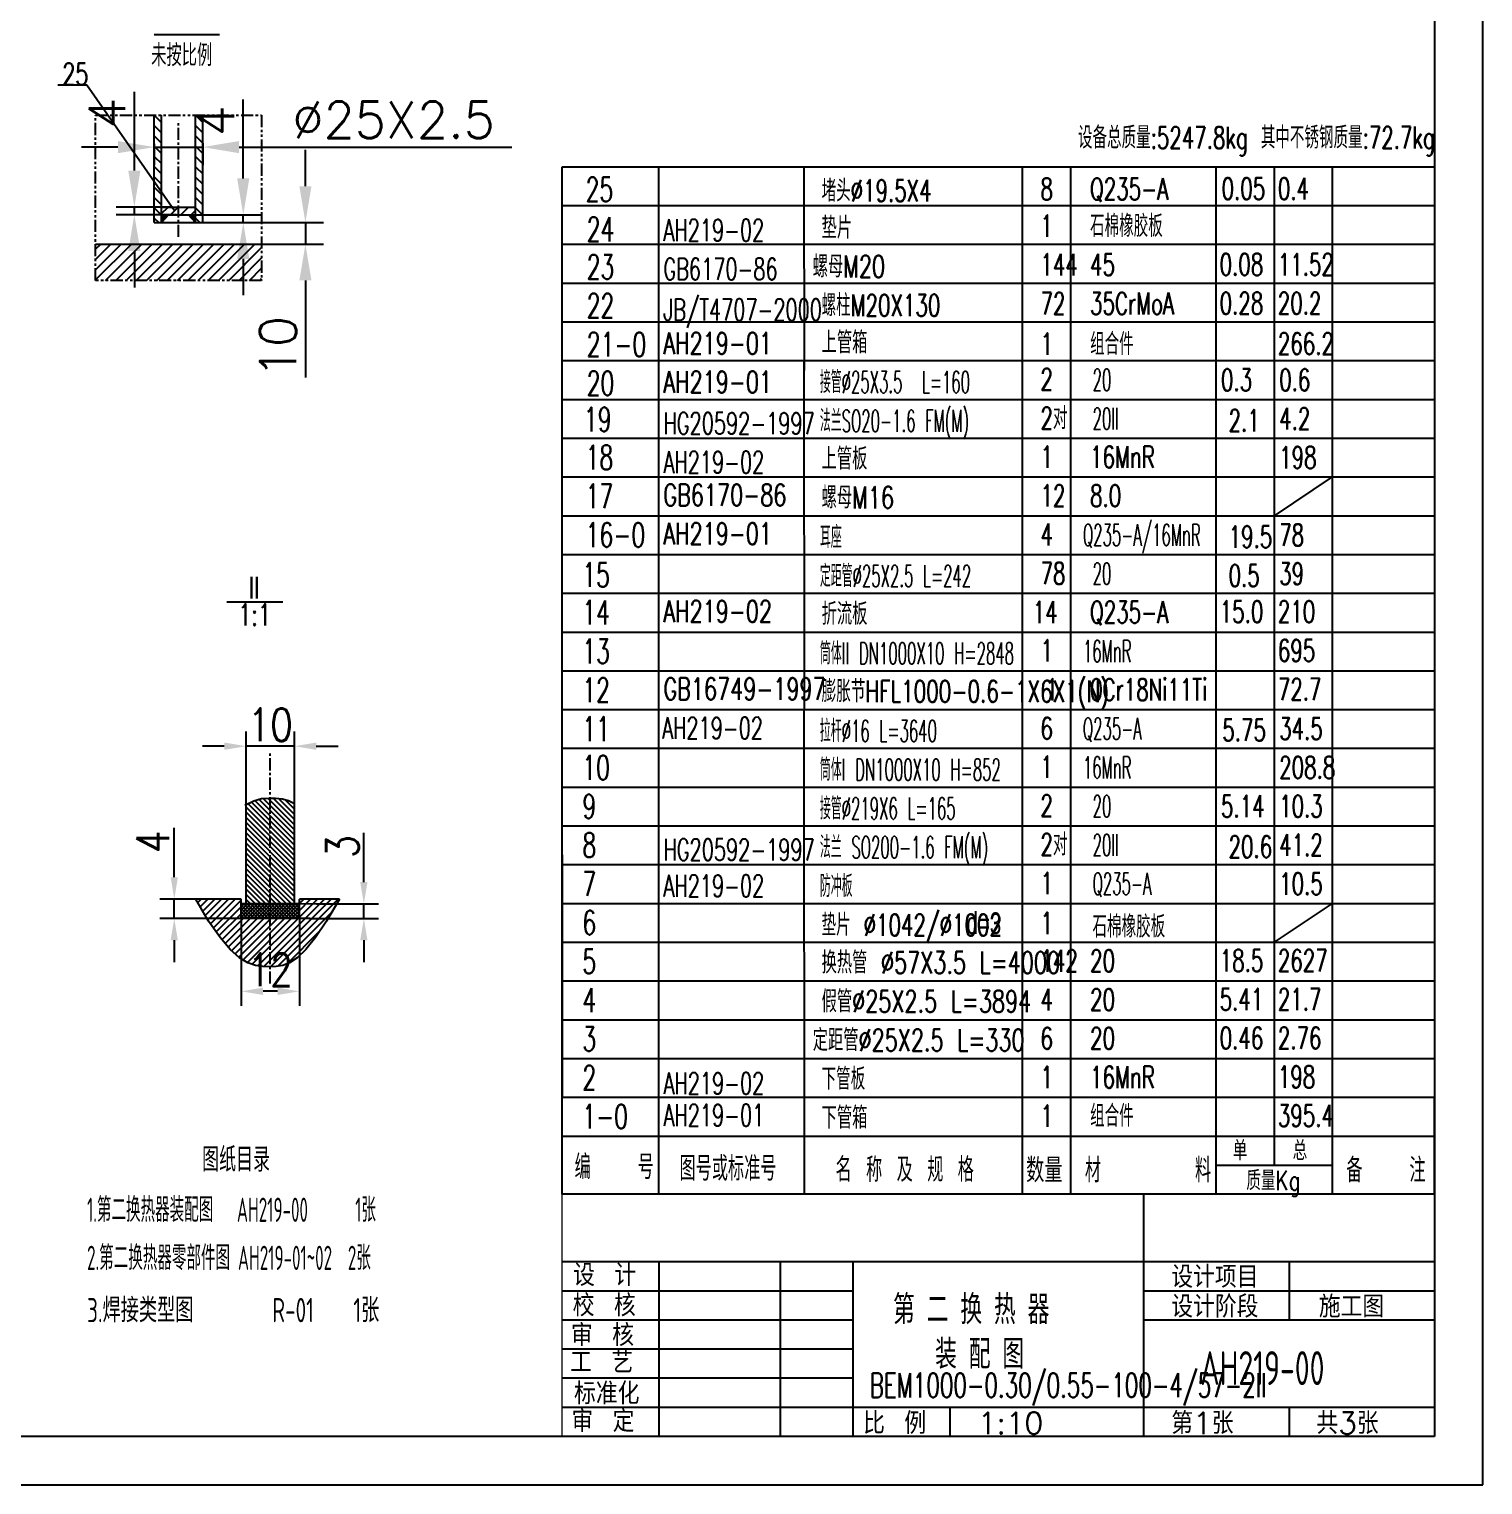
# Model space of a CAD drawing. Header units: millimetres. Extents: x 394735 to 397054, y -22030 to -21189.
# Drawn here: x 396754.1 to 397054.1, y -22030.4 to -21730 of the extents above; entities that cross this region are included whole.
import ezdxf

# ---------------------------------------------------------------- set-up
doc = ezdxf.new("R2010")
doc.units = ezdxf.units.MM
doc.linetypes.add('CENTERX2', pattern=[4, 2.5, -0.5, 0.5, -0.5])
doc.linetypes.add('PHANTOMX2', pattern=[5, 2.5, -0.5, 0.5, -0.5, 0.5, -0.5])
for name, color, linetype in [('16CEN', 6, 'CENTERX2'), ('16CON', 4, 'Continuous'), ('16CON1', 4, 'Continuous'), ('16CON2', 3, 'Continuous'), ('16DIM', 3, 'Continuous'), ('16TXT', 3, 'Continuous'), ('PHANTOMX2', 3, 'PHANTOMX2')]:
    doc.layers.add(name, color=color, linetype=linetype)
doc.styles.add('GREEKC', font='greekc.shx', dxfattribs={"width": 0.7, "bigfont": 'hztxt2.shx'})
doc.styles.add('HZ', font='txt', dxfattribs={"width": 0.8, "bigfont": 'HZTXT.SHX'})
doc.styles.add('HZ1', font='ascii.shx', dxfattribs={"width": 0.75, "bigfont": 'hztxt2.shx'})
doc.styles.get("Standard").update_dxf_attribs({"font": 'txt', "bigfont": 'gbcbig.shx'})
doc.dimstyles.get("Standard").update_dxf_attribs({"dimscale": 1.5, "dimtxt": 5, "dimasz": 5, "dimexe": 2.5, "dimexo": 0, "dimgap": 1.25, "dimtad": 3, "dimdec": 0, "dimdsep": 46, "dimtxsty": 'Standard', "dimcen": 0, "dimaunit": 1, "dimadec": 0, "dimazin": 0, "dimtfac": 1, "dimtdec": 4, "dimtmove": 0, "dimatfit": 1, "dimfxl": 1, "dimtolj": 1, "dimtzin": 0, "dimarcsym": 0})

# ---------------------------------------------------------------- blocks, each defined once
blk = doc.blocks.new('*D623')
at = {"layer": '16CON2', "color": 0, "lineweight": -2}
for p, q in [((396811.16, -21762.44), (396811.16, -21754.94)), ((396787.6, -21769.94), (396814.91, -21769.94)), ((396811.16, -21769.94), (396811.16, -21774.39)), ((396796.92, -21774.39), (396814.91, -21774.39)), ((396811.16, -21781.89), (396811.16, -21801.89))]:
    blk.add_line(p, q, dxfattribs=at)
at = {"layer": '16CON2', "color": 0}
for points in [[(396809.91, -21762.44), (396812.41, -21762.44), (396811.16, -21769.94)], [(396809.91, -21781.89), (396812.41, -21781.89), (396811.16, -21774.39)]]:
    blk.add_solid(points, dxfattribs=at)
at = {"layer": 'Defpoints', "color": 0}
for p in [(396787.6, -21769.94), (396796.92, -21774.39), (396811.16, -21774.39)]:
    blk.add_point(p, dxfattribs=at)
at = {"layer": '16CON2', "color": 0, "insert": (396805.53, -21795.64), "char_height": 7.5, "attachment_point": 5, "rotation": 90}
blk.add_mtext('\\A1;10', dxfattribs=at)
blk = doc.blocks.new('*D624')
at = {"layer": '16CON2', "color": 0, "lineweight": -2}
for p, q in [((396798.33, -21760.84), (396798.33, -21744.59)), ((396787.05, -21768.34), (396802.08, -21768.34)), ((396794.89, -21769.94), (396802.08, -21769.94)), ((396798.33, -21769.94), (396798.33, -21768.34)), ((396798.33, -21777.44), (396798.33, -21784.94))]:
    blk.add_line(p, q, dxfattribs=at)
at = {"layer": '16CON2', "color": 0}
for points in [[(396797.08, -21760.84), (396799.58, -21760.84), (396798.33, -21768.34)], [(396797.08, -21777.44), (396799.58, -21777.44), (396798.33, -21769.94)]]:
    blk.add_solid(points, dxfattribs=at)
at = {"layer": 'Defpoints', "color": 0}
for p in [(396787.05, -21768.34), (396794.89, -21769.94), (396798.33, -21768.34)]:
    blk.add_point(p, dxfattribs=at)
at = {"layer": '16CON2', "color": 0, "insert": (396792.71, -21748.97), "char_height": 7.5, "attachment_point": 5, "rotation": 90}
blk.add_mtext('\\A1;4', dxfattribs=at)
blk = doc.blocks.new('*D625')
at = {"layer": '16CON2', "color": 0, "lineweight": -2}
for p, q in [((396775.86, -21759.24), (396775.86, -21742.99)), ((396783.82, -21766.74), (396772.11, -21766.74)), ((396775.86, -21768.34), (396775.86, -21766.74)), ((396784.57, -21768.34), (396772.11, -21768.34)), ((396775.86, -21775.84), (396775.86, -21783.34))]:
    blk.add_line(p, q, dxfattribs=at)
at = {"layer": '16CON2', "color": 0}
for points in [[(396774.61, -21759.24), (396777.11, -21759.24), (396775.86, -21766.74)], [(396774.61, -21775.84), (396777.11, -21775.84), (396775.86, -21768.34)]]:
    blk.add_solid(points, dxfattribs=at)
at = {"layer": 'Defpoints', "color": 0}
for p in [(396775.86, -21766.74), (396783.82, -21766.74), (396784.57, -21768.34)]:
    blk.add_point(p, dxfattribs=at)
at = {"layer": '16CON2', "color": 0, "insert": (396770.23, -21747.37), "char_height": 7.5, "attachment_point": 5, "rotation": 90}
blk.add_mtext('\\A1;4', dxfattribs=at)
blk = doc.blocks.new('*D626')
at = {"layer": '16CON2', "color": 0, "lineweight": -2}
for p, q in [((396772.48, -21754.38), (396764.98, -21754.38)), ((396779.98, -21753.71), (396779.98, -21758.13)), ((396779.98, -21754.38), (396789.98, -21754.38)), ((396789.98, -21753.57), (396789.98, -21758.13)), ((396797.48, -21754.38), (396853.73, -21754.38))]:
    blk.add_line(p, q, dxfattribs=at)
at = {"layer": '16CON2', "color": 0}
for points in [[(396772.48, -21753.13), (396772.48, -21755.63), (396779.98, -21754.38)], [(396797.48, -21753.13), (396797.48, -21755.63), (396789.98, -21754.38)]]:
    blk.add_solid(points, dxfattribs=at)
at = {"layer": 'Defpoints', "color": 0}
for p in [(396779.98, -21753.71), (396789.98, -21753.57), (396789.98, -21754.38)]:
    blk.add_point(p, dxfattribs=at)
at = {"layer": '16CON2', "color": 0, "insert": (396829.36, -21748.75), "char_height": 7.5, "attachment_point": 5}
blk.add_mtext('\\A1;%%C25X2.5', dxfattribs=at)
blk = doc.blocks.new('*D631')
at = {"layer": '16DIM', "color": 0, "lineweight": -2}
for p, q in [((396798.91, -21899.71), (396798.91, -21874.99)), ((396808.91, -21897.81), (396808.91, -21874.99)), ((396794.41, -21877.99), (396789.91, -21877.99)), ((396808.91, -21877.99), (396798.91, -21877.99)), ((396813.41, -21877.99), (396817.91, -21877.99))]:
    blk.add_line(p, q, dxfattribs=at)
at = {"layer": '16DIM', "color": 0}
for points in [[(396794.41, -21877.24), (396794.41, -21878.74), (396798.91, -21877.99)], [(396813.41, -21877.24), (396813.41, -21878.74), (396808.91, -21877.99)]]:
    blk.add_solid(points, dxfattribs=at)
at = {"layer": 'Defpoints', "color": 0}
for p in [(396798.91, -21877.99), (396798.91, -21899.71), (396808.91, -21897.81)]:
    blk.add_point(p, dxfattribs=at)
at = {"layer": '16DIM', "color": 0, "insert": (396803.91, -21873.56), "char_height": 6.75, "attachment_point": 5, "style": 'HZ'}
blk.add_mtext('\\A1;10', dxfattribs=at)
blk = doc.blocks.new('*D632')
at = {"layer": '16DIM', "color": 0, "lineweight": -2}
for p, q in [((396797.91, -21913.54), (396797.91, -21931.57)), ((396809.91, -21913.54), (396809.91, -21931.57)), ((396805.41, -21928.57), (396802.41, -21928.57))]:
    blk.add_line(p, q, dxfattribs=at)
at = {"layer": '16DIM', "color": 0}
for points in [[(396802.41, -21927.82), (396802.41, -21929.32), (396797.91, -21928.57)], [(396805.41, -21927.82), (396805.41, -21929.32), (396809.91, -21928.57)]]:
    blk.add_solid(points, dxfattribs=at)
at = {"layer": 'Defpoints', "color": 0}
for p in [(396797.91, -21913.54), (396809.91, -21913.54), (396797.91, -21928.57)]:
    blk.add_point(p, dxfattribs=at)
at = {"layer": '16DIM', "color": 0, "insert": (396803.91, -21924.14), "char_height": 6.75, "attachment_point": 5, "style": 'HZ'}
blk.add_mtext('\\A1;12', dxfattribs=at)
blk = doc.blocks.new('*D633')
at = {"layer": '16DIM', "color": 0, "lineweight": -2}
for p, q in [((396784.1, -21905.04), (396784.1, -21894.84)), ((396792.18, -21909.54), (396781.1, -21909.54)), ((396784.1, -21913.54), (396784.1, -21909.54)), ((396797.91, -21913.54), (396781.1, -21913.54)), ((396784.1, -21918.04), (396784.1, -21922.54))]:
    blk.add_line(p, q, dxfattribs=at)
at = {"layer": '16DIM', "color": 0}
for points in [[(396783.35, -21905.04), (396784.85, -21905.04), (396784.1, -21909.54)], [(396783.35, -21918.04), (396784.85, -21918.04), (396784.1, -21913.54)]]:
    blk.add_solid(points, dxfattribs=at)
at = {"layer": 'Defpoints', "color": 0}
for p in [(396784.1, -21909.54), (396792.18, -21909.54), (396797.91, -21913.54)]:
    blk.add_point(p, dxfattribs=at)
at = {"layer": '16DIM', "color": 0, "insert": (396779.67, -21897.69), "char_height": 6.75, "attachment_point": 5, "rotation": 90, "style": 'HZ'}
blk.add_mtext('\\A1;4', dxfattribs=at)
blk = doc.blocks.new('*D634')
at = {"layer": '16DIM', "color": 0, "lineweight": -2}
for p, q in [((396823.22, -21906.04), (396823.22, -21895.84)), ((396813.42, -21910.54), (396826.22, -21910.54)), ((396823.22, -21913.54), (396823.22, -21910.54)), ((396811.98, -21913.54), (396826.22, -21913.54)), ((396823.22, -21918.04), (396823.22, -21922.54))]:
    blk.add_line(p, q, dxfattribs=at)
at = {"layer": '16DIM', "color": 0}
for points in [[(396822.47, -21906.04), (396823.97, -21906.04), (396823.22, -21910.54)], [(396822.47, -21918.04), (396823.97, -21918.04), (396823.22, -21913.54)]]:
    blk.add_solid(points, dxfattribs=at)
at = {"layer": 'Defpoints', "color": 0}
for p in [(396813.42, -21910.54), (396823.22, -21910.54), (396811.98, -21913.54)]:
    blk.add_point(p, dxfattribs=at)
at = {"layer": '16DIM', "color": 0, "insert": (396818.8, -21898.69), "char_height": 6.75, "attachment_point": 5, "rotation": 90, "style": 'HZ'}
blk.add_mtext('\\A1;3', dxfattribs=at)

msp = doc.modelspace()

# ---------------------------------------------------------------- hatches: boundary and pattern name
at = {"layer": '16CON2'}
h = msp.add_hatch(dxfattribs=at)
h.set_pattern_fill('ANSI31', color=256, scale=12, angle=90, style=0)
h.set_pattern_definition([(135, (396474.7836, -22045.0666), (-1.06066, -1.06066), [])])
h.paths.add_polyline_path([(396781.48, -21747.79), (396779.98, -21747.79), (396779.98, -21769.94), (396781.48, -21769.94)])
h.paths.add_polyline_path([(396789.98, -21747.79), (396788.48, -21747.79), (396788.48, -21769.94), (396789.98, -21769.94)])
h = msp.add_hatch(dxfattribs=at)
h.set_pattern_fill('ANSI31', color=256, scale=12, style=0)
h.set_pattern_definition([(45, (396474.7836, -22045.0666), (-1.06066, 1.06066), [])])
h.paths.add_polyline_path([(396788.48, -21768.34), (396788.48, -21766.74), (396784.98, -21766.74), (396784.98, -21768.34)])
h.paths.add_polyline_path([(396784.98, -21768.34), (396784.98, -21766.74), (396781.48, -21766.74), (396781.48, -21768.34)])
h = msp.add_hatch(dxfattribs=at)
h.set_pattern_fill('ANSI37', color=256, style=0)
h.set_pattern_definition([(45, (396474.7836, -22045.06659), (-0.088388348, 0.088388348), []), (135, (396474.7836, -22045.06659), (-0.088388348, -0.088388348), [])])
h.paths.add_polyline_path([(396782.92, -21768.34), (396781.48, -21768.34), (396781.48, -21769.94)])
h.paths.add_polyline_path([(396787.05, -21768.34), (396788.48, -21769.94), (396788.48, -21768.34)])
h = msp.add_hatch(dxfattribs=at)
h.set_pattern_fill('ANSI31', color=256, scale=12, style=0)
h.set_pattern_definition([(45, (396212.2496, -21885.5833), (-1.06066, 1.06066), [])])
h.paths.add_polyline_path([(396785.24, -21781.89), (396785.24, -21774.39), (396767.88, -21774.39), (396767.88, -21781.89)])
h.paths.add_polyline_path([(396798.47, -21781.89), (396802.13, -21781.89), (396802.13, -21774.39), (396785.24, -21774.39), (396785.24, -21781.89)])
h = msp.add_hatch(dxfattribs=at)
h.set_pattern_fill('ANSI31', color=256, scale=6, style=0)
h.set_pattern_definition([(315, (396552.0277, -22496.43865), (-0.5303301, -0.5303301), [])])
h.paths.add_polyline_path([(396803.91, -21910.54), (396808.91, -21910.54), (396808.91, -21889.85), (396807.69, -21889.27), (396806.34, -21888.95), (396804.99, -21888.81), (396803.91, -21888.77)])
h.paths.add_polyline_path([(396798.91, -21910.54), (396803.91, -21910.54), (396803.91, -21888.77), (396803.6, -21888.75), (396802.11, -21888.87), (396800.49, -21889.31), (396798.91, -21890.12)])
h = msp.add_hatch(dxfattribs=at)
h.set_pattern_fill('ANSI31', color=256, scale=8, angle=-90, style=0)
h.set_pattern_definition([(45, (396552.0277, -22496.4386), (0.7071068, -0.7071068), [])])
h.paths.add_polyline_path([(396803.91, -21913.54), (396803.91, -21923.49), (396805.1, -21923.45), (396806.47, -21923.23), (396807.91, -21922.67), (396809.47, -21921.63), (396811.23, -21919.95), (396813.22, -21917.47), (396815.52, -21914.06), (396818.17, -21909.54), (396809.91, -21909.54), (396809.91, -21913.54)])
h.paths.add_polyline_path([(396795.66, -21919.95), (396797.57, -21921.63), (396799.3, -21922.67), (396800.88, -21923.23), (396802.36, -21923.45), (396803.75, -21923.49), (396803.91, -21923.49), (396803.91, -21913.54), (396797.91, -21913.54), (396797.91, -21909.54), (396788.54, -21909.54), (396791.18, -21914.06), (396793.55, -21917.47)])
h = msp.add_hatch(dxfattribs=at)
h.set_pattern_fill('ANSI37', color=256, scale=4, angle=-90, style=0)
h.set_pattern_definition([(45, (396552.02773, -22496.43865), (0.3535534, -0.3535534), []), (315, (396552.02773, -22496.43865), (-0.3535534, -0.3535534), [])])
h.paths.add_polyline_path([(396797.91, -21910.54), (396797.91, -21913.54), (396803.91, -21913.54), (396803.91, -21910.54)])
h.paths.add_polyline_path([(396803.91, -21910.54), (396803.91, -21913.54), (396809.91, -21913.54), (396809.91, -21910.54)])

# ---------------------------------------------------------------- linework, layer by layer
at = {"color": 4}
for p, q in [((397044.11, -21925.41), (397044.11, -21970.41)), ((397044.11, -21970.41), (397044.11, -21950.41)), ((397044.11, -21970.41), (396864.11, -21970.43))]:
    msp.add_line(p, q, dxfattribs=at)
msp.add_lwpolyline([(397044.11, -22020.41), (396485.11, -22020.41), (396485.11, -21199.41), (397044.11, -21199.41)], close=True)
at = {"layer": '16CEN'}
for p, q in [((396784.98, -21772.91), (396784.98, -21748.89)), ((396803.91, -21926.98), (396803.91, -21879.41))]:
    msp.add_line(p, q, dxfattribs=at)
at = {"layer": '16CON'}
for p, q in [((396779.98, -21769.94), (396779.98, -21747.79)), ((396781.48, -21769.94), (396781.48, -21747.79)), ((396788.48, -21769.94), (396788.48, -21747.79)), ((396789.98, -21769.94), (396789.98, -21747.79)), ((396767.88, -21774.39), (396802.13, -21774.39)), ((396798.91, -21910.54), (396798.91, -21890.12)), ((396808.91, -21910.54), (396808.91, -21889.85)), ((396797.91, -21913.54), (396797.91, -21909.54)), ((396809.91, -21913.54), (396809.91, -21909.54)), ((396864.11, -21958.43), (397044.11, -21958.43))]:
    msp.add_line(p, q, dxfattribs=at)
for points in [[(396781.48, -21766.74), (396788.48, -21766.74)], [(396779.98, -21769.94), (396789.98, -21769.94)], [(396781.48, -21768.34), (396788.48, -21768.34)], [(396781.48, -21769.94), (396782.92, -21768.34)], [(396788.48, -21769.94), (396787.05, -21768.34)], [(396797.91, -21909.54), (396788.54, -21909.54)], [(396809.91, -21910.54), (396797.91, -21910.54)], [(396818.17, -21909.54), (396809.91, -21909.54)], [(396809.91, -21913.54), (396797.91, -21913.54)]]:
    msp.add_lwpolyline(points, dxfattribs=at)
at = {"layer": '16CON1'}
msp.add_line((397044.11, -21970.41), (396864.11, -21970.43), dxfattribs=at)
at = {"layer": '16CON2'}
for p, q in [((397054.11, -22030.41), (397054.11, -21189.41)), ((396779.97, -21731.16), (396793.4, -21731.16)), ((396766.04, -21741.61), (396760.09, -21741.61)), ((396784.13, -21767.54), (396766.04, -21741.61)), ((396864.11, -21816.44), (396864.11, -21758.43)), ((396864.11, -21758.43), (397044.11, -21758.43)), ((396884.11, -21800.46), (396884.1, -21758.43)), ((396914.11, -21800.46), (396914.1, -21758.43)), ((396959.11, -21800.46), (396959.1, -21758.43)), ((396969.11, -21800.46), (396969.1, -21758.43)), ((396999.11, -21800.46), (396999.1, -21758.43)), ((397011.11, -21800.46), (397011.1, -21758.43)), ((397023.11, -21800.46), (397023.1, -21758.43)), ((396864.11, -21766.43), (397044.11, -21766.43)), ((396864.11, -21774.43), (397044.11, -21774.43)), ((396864.11, -21782.43), (397044.11, -21782.43)), ((396864.11, -21790.43), (397044.11, -21790.43)), ((396864.11, -21798.43), (397044.11, -21798.43)), ((396864.11, -21870.43), (396864.11, -21798.46)), ((396884.11, -21870.43), (396884.1, -21798.46)), ((396914.11, -21870.43), (396914.1, -21798.45)), ((396959.11, -21870.43), (396959.1, -21798.45)), ((396969.11, -21870.43), (396969.1, -21798.44)), ((396999.11, -21870.43), (396999.1, -21798.44)), ((397011.11, -21870.43), (397011.1, -21798.44)), ((397023.11, -21870.43), (397023.1, -21798.44)), ((396864.11, -21806.43), (397044.11, -21806.43)), ((396864.11, -21814.43), (397044.11, -21814.43)), ((396864.11, -21822.43), (397044.11, -21822.43)), ((397011.1, -21830.43), (397023.1, -21822.43)), ((396864.11, -21830.43), (397044.11, -21830.43)), ((396864.11, -21838.43), (397044.11, -21838.43)), ((396794.93, -21848.23), (396806.48, -21848.23)), ((396864.11, -21846.43), (397044.11, -21846.43)), ((396864.11, -21854.43), (397044.11, -21854.43)), ((396864.11, -21862.43), (397044.11, -21862.43)), ((396864.11, -21970.43), (396864.11, -21862.46)), ((396864.11, -21870.43), (397044.11, -21870.43)), ((396884.11, -21970.43), (396884.1, -21870.43)), ((396914.11, -21970.43), (396914.1, -21870.43)), ((396959.11, -21970.42), (396959.1, -21870.43)), ((396969.11, -21970.42), (396969.1, -21870.43)), ((396999.11, -21970.41), (396999.1, -21870.43)), ((397011.11, -21964.41), (397011.1, -21870.43)), ((397023.11, -21970.41), (397023.1, -21870.43)), ((396864.11, -21878.43), (397044.11, -21878.43)), ((396864.11, -21886.43), (397044.11, -21886.43)), ((396864.11, -21894.43), (397044.11, -21894.43)), ((396864.11, -21902.43), (397044.11, -21902.43)), ((396813.49, -21910.54), (396809.06, -21910.6)), ((396864.11, -21910.43), (397044.11, -21910.43)), ((397011.1, -21918.43), (397023.1, -21910.43)), ((396812.04, -21913.54), (396808.95, -21913.54)), ((396864.11, -21918.43), (397044.11, -21918.43)), ((396864.11, -21926.43), (397044.11, -21926.43)), ((396864.11, -21934.43), (397044.11, -21934.43)), ((396864.11, -21942.43), (397044.11, -21942.43)), ((396864.11, -21950.43), (397044.11, -21950.43)), ((396999.11, -21964.41), (397023.11, -21964.41)), ((396460.11, -22030.41), (397054.11, -22030.41))]:
    msp.add_line(p, q, dxfattribs=at)
for points in [[(396808.91, -21889.85), (396807.69, -21889.27), (396806.34, -21888.95), (396804.99, -21888.81), (396803.6, -21888.75), (396802.11, -21888.87), (396800.49, -21889.31), (396798.69, -21890.23)], [(396818.17, -21909.54), (396815.52, -21914.06), (396813.22, -21917.47), (396811.23, -21919.95), (396809.47, -21921.63), (396807.91, -21922.67), (396806.47, -21923.23), (396805.1, -21923.45), (396803.75, -21923.49), (396802.36, -21923.45), (396800.88, -21923.23), (396799.3, -21922.67), (396797.57, -21921.63), (396795.66, -21919.95), (396793.55, -21917.47), (396791.18, -21914.06), (396788.54, -21909.54)]]:
    msp.add_lwpolyline(points, dxfattribs=at)
at = {"layer": '16TXT'}
for p, q in [((396864.11, -21900.43), (396864.11, -21950.43)), ((396984.11, -21970.41), (396984.11, -22020.41)), ((397044.11, -21984.41), (396864.11, -21984.41)), ((396884.11, -21984.41), (396884.11, -22020.41)), ((396909.11, -21984.41), (396909.11, -22020.41)), ((396924.11, -21984.41), (396924.11, -22020.41)), ((397014.11, -21984.41), (397014.11, -21996.41)), ((396924.11, -21990.41), (396864.11, -21990.41)), ((397044.11, -21990.41), (396984.11, -21990.41)), ((396924.11, -21996.41), (396864.11, -21996.41)), ((397044.11, -21996.41), (396984.11, -21996.41)), ((396924.11, -22002.41), (396864.11, -22002.41)), ((396924.11, -22008.41), (396864.11, -22008.41)), ((397044.11, -22014.41), (396864.11, -22014.41)), ((396944.11, -22014.41), (396944.11, -22020.41)), ((397014.11, -22014.41), (397014.11, -22020.41))]:
    msp.add_line(p, q, dxfattribs=at)
at = {"layer": '16TXT', "const_width": 0.3}
for points in [[(397044.11, -21970.41), (396864.11, -21970.41)], [(396864.11, -21970.41), (396864.11, -22020.41)]]:
    msp.add_lwpolyline(points, dxfattribs=at)
at = {"layer": 'PHANTOMX2'}
msp.add_lwpolyline([(396798.47, -21781.89), (396767.88, -21781.89), (396767.88, -21747.79), (396802.13, -21747.79), (396802.13, -21781.89)], close=True, dxfattribs=at)

# ---------------------------------------------------------------- texts
at = {"layer": '16CON2'}
for s, height, style, width, p in [('未按比例', 4.5, 'HZ', 0.7, (396779.34, -21737.68)), ('25', 4.5, 'HZ', 0.7, (396760.99, -21741.55)), ('AH219-01', 4.5, 'HZ', 0.7, (396885.03, -21797.11)), ('AH219-01', 4.5, 'HZ', 0.7, (396885.03, -21805.08)), ('GB6170-86', 4.5, 'HZ', 0.7, (396885.02, -21828.4)), ('AH219-01', 4.5, 'HZ', 0.7, (396885.02, -21836.4)), ('II', 4.5, 'HZ', 0.7, (396799.49, -21847.52)), ('1:1', 4.5, 'HZ', 0.7, (396797.29, -21853.09)), ('AH219-02', 4.5, 'HZ', 0.7, (396885.02, -21852.42)), ('GB16749-1997', 4.5, 'HZ', 0.7, (396885.03, -21868.4)), ('膨胀节HFL1000-0.6-1X6X1(N)', 4.5, 'HZ', 0.67, (396917.67, -21868.92)), ('0Cr18Ni11Ti', 4.5, 'HZ', 0.666667, (396973.07, -21868.56)), ('Q235-A', 4.5, 'HZ', 0.5, (396971.58, -21876.63)), ('d=3', 4.5, 'GREEKC', 0.7, (396947.58, -21916.76)), ('图纸目录', 5, 'GREEKC', 0.7, (396789.86, -21965.78)), ('1.第二换热器装配图   AH219-00      1张', 5, 'HZ1', 0.6, (396766.11, -21976.14)), ('2.第二换热器零部件图 AH219-01~02  2张', 5, 'HZ1', 0.6, (396766.11, -21986.06)), ('3.焊接类型图        R-01    1张', 5, 'HZ1', 0.75, (396766.11, -21996.85)), ('第 二 换 热 器', 6, 'HZ1', 0.75, (396932.41, -21997.24)), ('装 配 图', 6, 'HZ1', 0.75, (396941.09, -22006.43)), ('AH219-00', 7, 'HZ1', 0.75, (396995.77, -22009.81))]:
    msp.add_text(s, height=height, dxfattribs=dict(at, style=style, width=width)).set_placement(p)
at = {"layer": '16CON2', "style": 'HZ'}
for s, height, width, p in [('设备总质量:5247.8kg 其中不锈钢质量:72.7kg', 4.5, 0.666667, (396970.56, -21754.67)), ('25', 5, 0.666667, (396868.97, -21765.6)), ('堵头%%C19.5X4 ', 4.5, 0.666667, (396917.66, -21765.62)), ('8', 4.5, 0.666667, (396962.83, -21765.26)), ('Q235-A', 4.5, 0.666667, (396973.06, -21765.26)), ('0.05', 4.5, 0.666667, (397000.2, -21765.19)), ('0.4', 4.5, 0.666667, (397011.81, -21765.19)), ('石棉橡胶板', 4.5, 0.666667, (396973.06, -21772.9)), ('24', 5, 0.666667, (396869.2, -21773.83)), ('AH219-02', 4.5, 0.65, (396885.02, -21773.77)), ('垫片', 4.5, 0.7, (396917.66, -21773.26)), ('1', 4.5, 0.666667, (396962.82, -21772.9)), ('23', 5, 0.666667, (396869.2, -21781.6)), ('螺母M20 ', 4.5, 0.7, (396915.83, -21781.26)), ('144', 4.5, 0.666667, (396962.82, -21780.9)), ('45', 4.5, 0.666667, (396973.06, -21780.9)), ('0.08', 4.5, 0.666667, (396999.8, -21780.84)), ('11.52', 4.5, 0.666667, (397011.8, -21780.84)), ('GB6170-86', 4.5, 0.65, (396885.02, -21781.77)), ('22', 5, 0.666667, (396869.2, -21789.6)), ('JB/T4707-2000', 4.5, 0.65, (396885.02, -21790.19)), ('螺柱M20X130', 4.5, 0.666667, (396917.66, -21789.26)), ('72', 4.5, 0.666667, (396962.83, -21788.9)), ('35CrMoA', 4.5, 0.666667, (396973.06, -21788.9)), ('0.28', 4.5, 0.666667, (396999.8, -21788.84)), ('20.2', 4.5, 0.666667, (397011.8, -21788.84)), ('上管箱', 4.5, 0.7, (396917.67, -21796.94)), ('21-0', 5, 0.666667, (396869.2, -21797.6)), ('1', 4.5, 0.666667, (396962.83, -21797.26)), ('组合件', 4.5, 0.666667, (396973.07, -21797.26)), ('266.2', 4.5, 0.666667, (397011.81, -21797.19)), ('20', 5, 0.666667, (396869.2, -21805.6)), ('接管%%c25X3.5  L=160', 4.5, 0.5, (396917.31, -21805.12)), ('2', 4.5, 0.666667, (396962.82, -21804.56)), (' 20', 4.5, 0.5, (396971.58, -21804.65)), ('0.3', 4.5, 0.666667, (397000.08, -21804.66)), ('0.6', 4.5, 0.666667, (397012.08, -21804.66)), ('19', 5, 0.666667, (396868.61, -21813.05)), ('HG20592-1997', 4.5, 0.65, (396885.03, -21813.64)), ('法兰SO20-1.6 FM(M)', 4.5, 0.5, (396917.31, -21813.12)), ('2对', 4.5, 0.666667, (396962.83, -21812.56)), (' 20II', 4.5, 0.5, (396971.58, -21812.65)), ('2.1', 4.5, 0.666667, (397001.64, -21813.03)), ('4.2', 4.5, 0.666667, (397012.08, -21812.66)), ('18', 5, 0.666667, (396868.97, -21820.9)), ('上管板', 4.5, 0.7, (396917.66, -21820.92)), ('1', 4.5, 0.666667, (396962.83, -21820.56)), ('16MnR', 4.5, 0.666667, (396973.06, -21820.56)), ('198', 4.5, 0.666667, (397012.08, -21820.66)), ('AH219-02', 4.5, 0.65, (396885.03, -21821.64)), ('17', 5, 0.666667, (396868.97, -21828.9)), ('螺母M16', 4.5, 0.7, (396917.66, -21828.92)), ('12', 4.5, 0.666667, (396962.83, -21828.56)), ('8.0', 4.5, 0.666667, (396973.06, -21828.56)), ('16-0', 5, 0.666667, (396868.97, -21836.9)), ('耳座  ', 4.5, 0.5, (396917.32, -21837.12)), ('4', 4.5, 0.666667, (396962.83, -21836.56)), ('Q235-A/16MnR', 4.5, 0.5, (396971.59, -21836.65)), ('19.5', 4.5, 0.666667, (397001.65, -21837.03)), ('78', 4.5, 0.666667, (397012.08, -21836.66)), ('15', 5, 0.666667, (396868.29, -21845.13)), ('定距管%%c25X2.5 L=242', 4.5, 0.5, (396917.32, -21845.12)), ('78', 4.5, 0.666667, (396962.83, -21844.56)), (' 20', 4.5, 0.5, (396971.59, -21844.65)), ('39', 4.5, 0.666667, (397012.08, -21844.66)), ('0.5', 4.5, 0.666667, (397001.65, -21845.03)), ('14', 5, 0.666667, (396868.29, -21852.9)), ('折流板', 4.5, 0.7, (396917.67, -21852.94)), ('14', 4.5, 0.666667, (396961.23, -21852.58)), ('Q235-A', 4.5, 0.666667, (396973.06, -21852.58)), ('15.0', 4.5, 0.666667, (396999.81, -21852.49)), ('210', 4.5, 0.666667, (397011.81, -21852.49)), ('13', 5, 0.666667, (396868.29, -21860.9)), ('筒体II DN1000X10 H=2848', 4.5, 0.5, (396917.32, -21861.1)), ('1', 4.5, 0.666667, (396962.83, -21860.54)), ('16MnR ', 4.5, 0.5, (396971.59, -21860.63)), ('695', 4.5, 0.666667, (397011.81, -21860.49)), ('12', 5, 0.666667, (396868.3, -21868.9)), (' 1', 4.5, 0.666667, (396961.23, -21868.56)), ('72.7', 4.5, 0.666667, (397011.81, -21868.49)), ('11', 5, 0.666667, (396868.29, -21876.93)), ('AH219-02', 4.5, 0.65, (396884.76, -21876.47)), ('拉杆%%C16 L=3640', 4.5, 0.5, (396917.31, -21877.1)), ('6', 4.5, 0.666667, (396962.82, -21876.54)), ('5.75', 4.5, 0.666667, (397000.35, -21876.9)), ('34.5', 4.5, 0.666667, (397012.08, -21876.63)), ('10', 5, 0.666667, (396868.29, -21884.9)), ('筒体I DN1000X10 H=852', 4.5, 0.5, (396917.31, -21885.1)), ('1', 4.5, 0.666667, (396962.82, -21884.54)), ('16MnR ', 4.5, 0.5, (396971.58, -21884.63)), ('208.8', 4.5, 0.666667, (397012.08, -21884.63)), ('9', 5, 0.666667, (396868.29, -21892.9)), ('接管%%c219X6 L=165', 4.5, 0.5, (396917.31, -21893.09)), ('2', 4.5, 0.666667, (396962.82, -21892.53)), (' 20', 4.5, 0.5, (396971.58, -21892.63)), ('5.14', 4.5, 0.666667, (397000.08, -21892.63)), ('10.3', 4.5, 0.666667, (397012.08, -21892.63)), ('8', 5, 0.666667, (396868.29, -21900.9)), ('HG20592-1997', 4.5, 0.65, (396885.03, -21901.61)), ('法兰 SO200-1.6 FM(M)', 4.5, 0.5, (396917.31, -21901.09)), ('2对', 4.5, 0.666667, (396962.83, -21900.53)), (' 20II', 4.5, 0.5, (396971.58, -21900.63)), ('20.6', 4.5, 0.666667, (397001.64, -21901)), ('41.2', 4.5, 0.666667, (397012.08, -21900.63)), ('7', 5, 0.666667, (396868.29, -21908.9)), ('AH219-02', 4.5, 0.65, (396885.02, -21909.06)), ('防冲板', 4.5, 0.5, (396917.31, -21909.09)), ('1', 4.5, 0.666667, (396962.83, -21908.53)), (' Q235-A', 4.5, 0.5, (396971.58, -21908.63)), ('10.5', 4.5, 0.666667, (397012.08, -21908.63)), ('6', 5, 0.666667, (396868.29, -21916.9)), ('垫片 %%C1042/%%C1002', 4.5, 0.666667, (396917.66, -21917.12)), ('1', 4.5, 0.666667, (396962.83, -21916.76)), ('石棉橡胶板', 4.5, 0.666667, (396973.56, -21917.47)), ('5', 5, 0.666667, (396868.29, -21924.9)), ('换热管 %%C57X3.5 L=4000', 4.5, 0.7, (396917.66, -21924.89)), ('142', 4.5, 0.666667, (396962.83, -21924.53)), ('20', 4.5, 0.666667, (396973.06, -21924.53)), ('18.5', 4.5, 0.666667, (396999.81, -21924.47)), ('2627', 4.5, 0.666667, (397011.81, -21924.47)), ('4', 5, 0.666667, (396868.3, -21932.9)), ('假管%%C25X2.5 L=3894', 4.5, 0.7, (396917.67, -21932.89)), ('4', 4.5, 0.666667, (396962.83, -21932.53)), ('20', 4.5, 0.666667, (396973.06, -21932.53)), ('5.41', 4.5, 0.666667, (396999.81, -21932.47)), ('21.7', 4.5, 0.666667, (397011.81, -21932.47)), ('3', 5, 0.666667, (396868.29, -21940.9)), ('定距管%%C25X2.5 L=330', 4.5, 0.7, (396915.84, -21940.89)), ('6', 4.5, 0.666667, (396962.83, -21940.53)), ('20', 4.5, 0.666667, (396973.06, -21940.53)), ('0.46', 4.5, 0.666667, (396999.81, -21940.47)), ('2.76', 4.5, 0.666667, (397011.81, -21940.47)), ('2', 5, 0.666667, (396868.3, -21948.9)), ('AH219-02', 4.5, 0.65, (396885.03, -21949.82)), ('下管板', 4.5, 0.666667, (396917.67, -21948.89)), ('1', 4.5, 0.666667, (396962.83, -21948.53)), ('16MnR', 4.5, 0.666667, (396973.06, -21948.53)), ('198', 4.5, 0.666667, (397011.81, -21948.47)), ('1-0', 5, 0.666667, (396868.3, -21956.9)), ('AH219-01', 4.5, 0.65, (396885.03, -21956.38)), ('下管箱', 4.5, 0.7, (396917.67, -21956.89)), ('1', 4.5, 0.666667, (396962.83, -21956.53)), ('组合件', 4.5, 0.666667, (396973.07, -21956.53)), ('395.4', 4.5, 0.666667, (397011.81, -21956.47)), ('BEM1000-0.30/0.55-100-4/57-2II', 5, 0.65, (396927.59, -22012.35))]:
    msp.add_text(s, height=height, rotation=0.0082, dxfattribs=dict(at, width=width)).set_placement(p)
at = {"layer": '16TXT', "style": 'HZ'}
for s, height, width, p in [('单', 4, 0.75, (397002.5, -21963.42)), ('总', 4, 0.75, (397014.87, -21963.42)), ('编   号', 5, 0.666667, (396866.71, -21967.31)), ('图号或标准号', 5, 0.666667, (396888.35, -21967.63)), ('名 称 及 规 格', 5, 0.666667, (396920.54, -21967.88)), ('数量', 5, 0.75, (396959.87, -21967.99)), ('材      料', 5, 0.666667, (396972, -21967.99)), ('备   注', 5, 0.666667, (397025.94, -21967.98)), ('质量Kg', 4, 0.75, (397005.31, -21969.6))]:
    msp.add_text(s, height=height, rotation=0.0082, dxfattribs=dict(at, width=width)).set_placement(p)
for s, p in [('设 计', (396866.4, -21989.37)), ('设计项目', (396989.81, -21989.74)), ('校 核', (396866.31, -21995.63)), ('设计阶段', (396989.81, -21995.87)), ('施工图', (397020.25, -21995.87)), ('审 核', (396865.95, -22001.77)), ('工 艺', (396865.77, -22007.34)), ('标准化', (396866.58, -22013.78)), ('审 定', (396866.04, -22019.49)), ('比 例', (396926.23, -22019.91)), ('1:10', (396949.89, -22019.91)), ('第1张', (396989.81, -22019.91)), ('共3张', (397019.76, -22019.91))]:
    msp.add_text(s, height=4.5, dxfattribs=at).set_placement(p)

# ---------------------------------------------------------------- dimensions: what is measured, and where the dimension line sits
at = {"layer": '16CON2'}
dim = msp.add_linear_dim(base=(396789.98, -21754.38), p1=(396779.98, -21753.71), p2=(396789.98, -21753.57), text='%%C25X2.5', dimstyle='Standard', dxfattribs=at)
dim.commit()
dim.dimension.update_dxf_attribs({"geometry": '*D626', "text_midpoint": (396829.36, -21748.75)})
for base, p1, p2, text, picture, middle in [((396775.86, -21766.74), (396784.57, -21768.34), (396783.82, -21766.74), '4', '*D625', (396770.23, -21747.37)), ((396798.33, -21768.34), (396794.89, -21769.94), (396787.05, -21768.34), '4', '*D624', (396792.71, -21748.97)), ((396811.16, -21774.39), (396787.6, -21769.94), (396796.92, -21774.39), '10', '*D623', (396805.53, -21795.64))]:
    dim = msp.add_linear_dim(base=base, p1=p1, p2=p2, angle=90, text=text, dimstyle='Standard', dxfattribs=at)
    dim.commit()
    dim.dimension.update_dxf_attribs({"geometry": picture, "text_midpoint": middle})
at = {"layer": '16DIM'}
for base, p1, p2, angle, text, picture, middle in [((396798.91, -21877.99), (396808.91, -21897.81), (396798.91, -21899.71), 180, '10', '*D631', (396803.91, -21873.56)), ((396784.1, -21909.54), (396797.91, -21913.54), (396792.18, -21909.54), 270, '4', '*D633', (396779.67, -21897.69)), ((396823.22, -21910.54), (396811.98, -21913.54), (396813.42, -21910.54), 270, '3', '*D634', (396818.8, -21898.69)), ((396797.91, -21928.57), (396809.91, -21913.54), (396797.91, -21913.54), 180, '12', '*D632', (396803.91, -21924.14))]:
    dim = msp.add_linear_dim(base=base, p1=p1, p2=p2, angle=angle, text=text, dimstyle='Standard', override={"dimtxt": 4.5, "dimasz": 3, "dimexe": 2, "dimgap": 0.7, "dimtad": 1, "dimtih": 0, "dimtoh": 0, "dimtxsty": 'HZ'}, dxfattribs=at)
    dim.commit()
    dim.dimension.update_dxf_attribs({"geometry": picture, "text_midpoint": middle})

doc.saveas('drawing.dxf')
